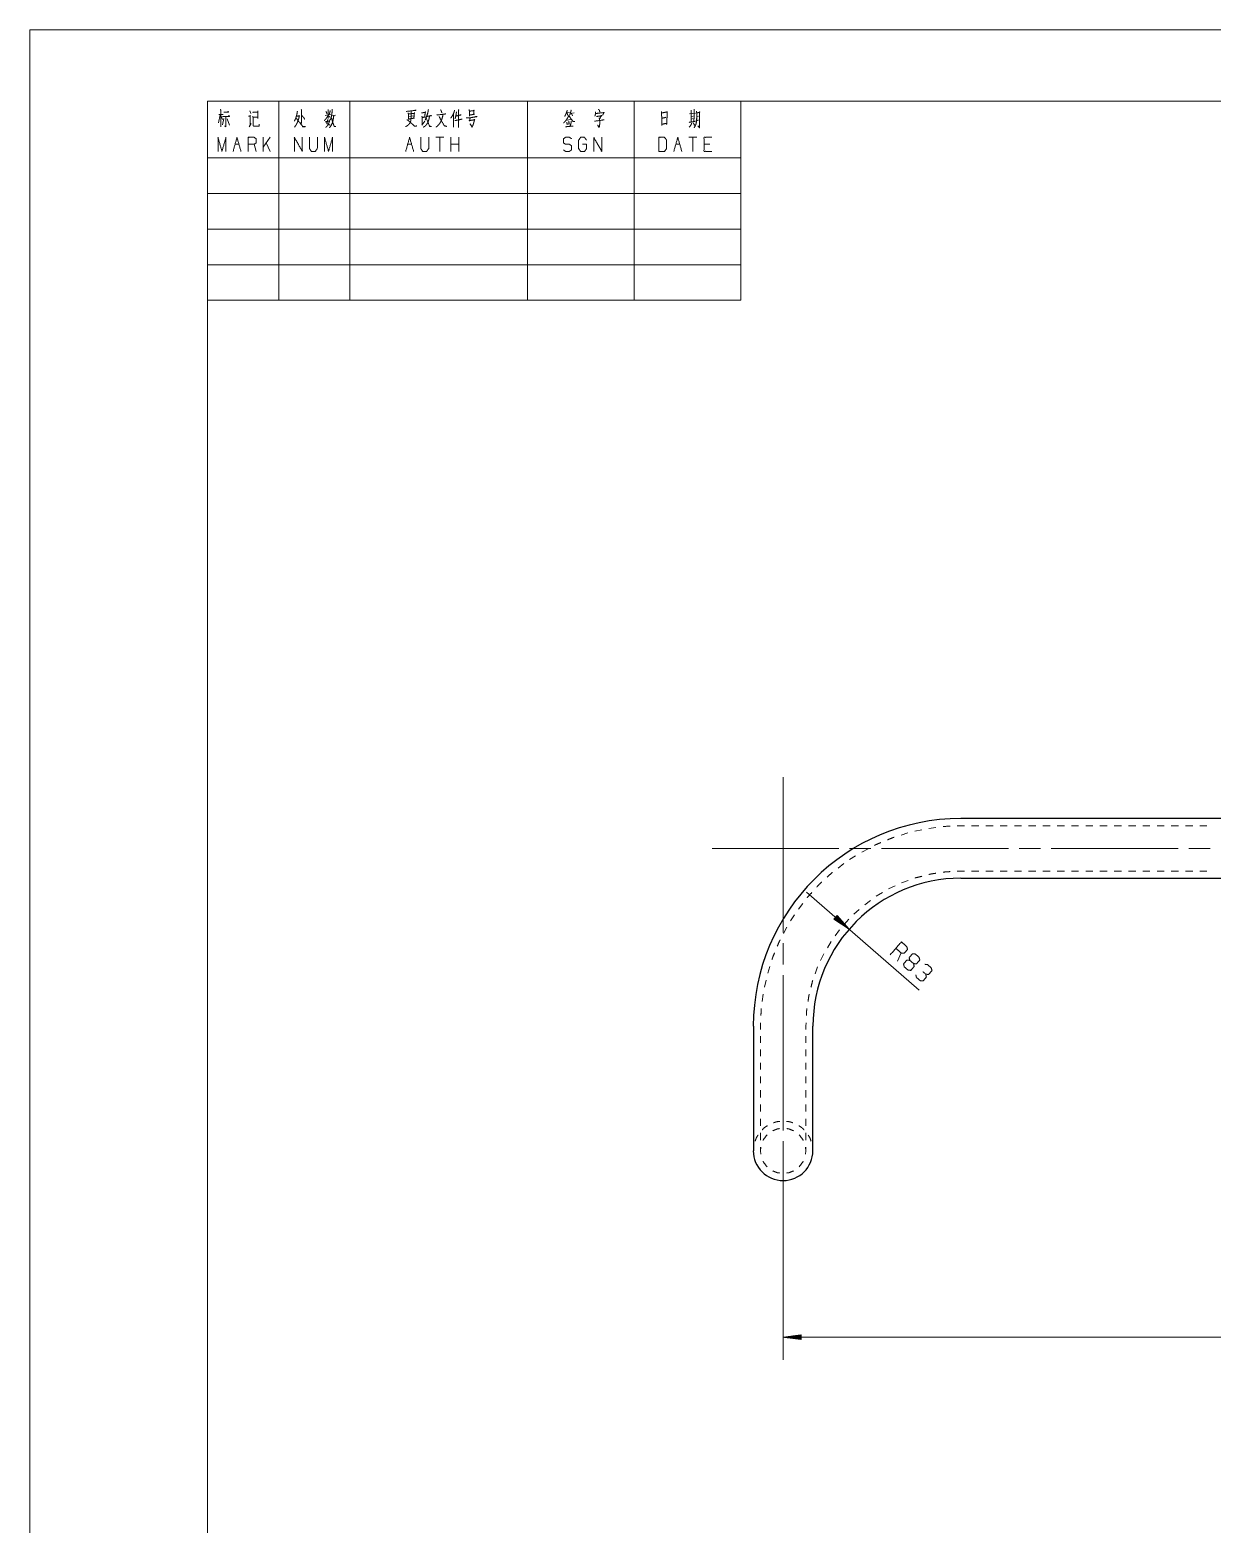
# Model space of a CAD drawing. Header units: millimetres. Extents: x 0 to 594, y 0 to 420.
# Drawn here: x 0 to 166.3, y 210 to 420 of the extents above; entities that cross this region are included whole.
import ezdxf

# ---------------------------------------------------------------- set-up
doc = ezdxf.new("R2010")
doc.units = ezdxf.units.MM
doc.layers.add('101', color=7, linetype='Continuous', true_color=0xffffff)

msp = doc.modelspace()

# ---------------------------------------------------------------- linework, layer by layer
at = {"layer": '101', "color": 133, "linetype": 'Continuous', "lineweight": 18}
for p, q in [((594, 420), (0, 420)), ((0, 420), (0, 0)), ((25, 410), (25, 10)), ((25, 410), (100, 410)), ((584, 410), (25, 410)), ((25, 410), (100, 410)), ((25, 410), (100, 410)), ((25, 410), (25, 382)), ((35, 410), (35, 382)), ((45, 410), (45, 382)), ((70, 410), (70, 382)), ((85, 410), (85, 382)), ((100, 410), (100, 382)), ((25, 402), (100, 402)), ((25, 397), (100, 397)), ((25, 392), (100, 392)), ((25, 387), (100, 387)), ((25, 382), (100, 382))]:
    msp.add_line(p, q, dxfattribs=at)
at = {"layer": '101', "color": 72, "linetype": 'Continuous', "lineweight": 18}
for p, q in [((26.76, 408.05), (26.54, 406.94)), ((26.56, 408.12), (27.17, 408.12)), ((26.88, 407.89), (27.1, 407.41)), ((27.3, 407.54), (27.07, 406.67)), ((27.76, 407.52), (28.07, 406.63)), ((30.93, 408.63), (31.06, 408.24)), ((31.33, 407.83), (31.42, 407.72)), ((41.53, 407.97), (42.32, 408.14)), ((42.44, 407.91), (42.98, 408.03)), ((53.37, 407.85), (53.89, 407.93)), ((75.44, 408.32), (75.87, 408.39)), ((75.54, 408.3), (75.65, 407.99)), ((76.01, 408.26), (76.54, 408.36)), ((76.17, 408.24), (76.3, 407.91)), ((92.76, 408.18), (93.62, 408.3)), ((93.04, 407.83), (93.3, 407.89)), ((93.05, 407.47), (93.28, 407.54)), ((93.8, 407.81), (94.05, 407.87)), ((30.85, 406.38), (31.12, 406.83)), ((55.11, 406.63), (55.56, 407.18)), ((76.03, 407.39), (75.56, 407.31)), ((28.86, 403.92), (29.41, 403.92)), ((31.81, 402.93), (31.53, 403.92)), ((32.82, 402.93), (32.82, 404.9)), ((33.79, 404.9), (32.82, 403.53)), ((33.79, 402.93), (33.23, 404.11)), ((53.13, 403.92), (53.69, 403.92)), ((58.21, 404.9), (57.1, 404.9)), ((57.65, 404.9), (57.65, 402.93)), ((59.22, 402.93), (59.22, 404.9)), ((60.33, 403.92), (59.22, 403.92)), ((60.33, 402.93), (60.33, 404.9)), ((90.84, 403.92), (91.4, 403.92)), ((93.8, 404.9), (92.68, 404.9)), ((93.24, 404.9), (93.24, 402.93)), ((95.64, 403.92), (94.81, 403.92)), ((122.02, 289.14), (122.55, 290.27))]:
    msp.add_line(p, q, dxfattribs=at)
at = {"layer": '101', "color": 151, "linetype": 'Continuous', "lineweight": 18}
for p, q in [((105.93, 314.97), (105.93, 293.13)), ((113.78, 304.97), (95.93, 304.97)), ((118.28, 304.97), (115.28, 304.97)), ((142.13, 304.97), (139.13, 304.97)), ((161.48, 304.97), (143.63, 304.97)), ((165.98, 304.97), (162.98, 304.97)), ((105.93, 291.63), (105.93, 288.63)), ((105.93, 263.8), (105.93, 260.8)), ((105.93, 259.3), (105.93, 237.47))]:
    msp.add_line(p, q, dxfattribs=at)
at = {"layer": '101', "color": 151, "linetype": 'Continuous', "lineweight": 25}
for p, q in [((293.43, 309.15), (130.93, 309.15)), ((130.93, 300.78), (293.43, 300.78)), ((101.75, 279.97), (101.75, 272.47)), ((110.12, 272.47), (110.12, 279.97))]:
    msp.add_line(p, q, dxfattribs=at)
at = {"layer": '101', "color": 53, "linetype": 'Continuous', "lineweight": 13}
for p, q in [((123.48, 307.14), (122.52, 306.84)), ((125.44, 307.59), (124.46, 307.37)), ((127.42, 307.91), (126.43, 307.78)), ((130.93, 308.15), (130.43, 308.13)), ((131.44, 308.15), (130.93, 308.15)), ((133.44, 308.15), (132.44, 308.15)), ((135.45, 308.15), (134.44, 308.15)), ((137.45, 308.15), (136.45, 308.15)), ((139.46, 308.15), (138.46, 308.15)), ((141.47, 308.15), (140.46, 308.15)), ((143.47, 308.15), (142.47, 308.15)), ((145.48, 308.15), (144.48, 308.15)), ((147.48, 308.15), (146.48, 308.15)), ((149.49, 308.15), (148.49, 308.15)), ((151.5, 308.15), (150.49, 308.15)), ((153.5, 308.15), (152.5, 308.15)), ((155.51, 308.15), (154.51, 308.15)), ((157.52, 308.15), (156.51, 308.15)), ((159.52, 308.15), (158.52, 308.15)), ((161.53, 308.15), (160.52, 308.15)), ((163.53, 308.15), (162.53, 308.15)), ((165.54, 308.15), (164.54, 308.15)), ((117.88, 304.92), (116.99, 304.45)), ((114.46, 302.82), (113.66, 302.2)), ((116.13, 303.93), (115.28, 303.39)), ((122.59, 300.12), (123.53, 300.46)), ((130.43, 301.75), (130.93, 301.78)), ((130.93, 301.78), (131.44, 301.78)), ((132.44, 301.78), (133.44, 301.78)), ((134.44, 301.78), (135.45, 301.78)), ((136.45, 301.78), (137.45, 301.78)), ((138.46, 301.78), (139.46, 301.78)), ((140.46, 301.78), (141.47, 301.78)), ((142.47, 301.78), (143.47, 301.78)), ((144.48, 301.78), (145.48, 301.78)), ((146.48, 301.78), (147.48, 301.78)), ((148.49, 301.78), (149.49, 301.78)), ((150.49, 301.78), (151.5, 301.78)), ((152.5, 301.78), (153.5, 301.78)), ((154.51, 301.78), (155.51, 301.78)), ((156.51, 301.78), (157.52, 301.78)), ((158.52, 301.78), (159.52, 301.78)), ((160.52, 301.78), (161.53, 301.78)), ((162.53, 301.78), (163.53, 301.78)), ((164.54, 301.78), (165.54, 301.78)), ((119.03, 298.23), (119.9, 298.75)), ((120.77, 299.26), (121.68, 299.69)), ((108.69, 297.24), (108.08, 296.44)), ((115.88, 295.73), (116.63, 296.4)), ((117.4, 297.05), (118.21, 297.65)), ((107.51, 295.61), (106.97, 294.77)), ((114.5, 294.27), (115.17, 295.02)), ((106.45, 293.91), (105.98, 293.02)), ((113.25, 292.69), (113.85, 293.5)), ((111.21, 289.22), (111.64, 290.13)), ((112.15, 291), (112.67, 291.87)), ((104.06, 288.38), (103.76, 287.42)), ((110.44, 287.36), (110.78, 288.31)), ((103.53, 286.44), (103.31, 285.46)), ((103.12, 284.47), (102.99, 283.47)), ((102.77, 280.47), (102.75, 279.97)), ((102.75, 279.97), (102.75, 279.5)), ((109.12, 279.97), (109.15, 280.47)), ((109.12, 279.5), (109.12, 279.97)), ((102.75, 278.56), (102.75, 277.62)), ((109.12, 277.62), (109.12, 278.56)), ((102.75, 276.68), (102.75, 275.75)), ((109.12, 275.75), (109.12, 276.68)), ((102.75, 274.81), (102.75, 273.87)), ((109.12, 273.87), (109.12, 274.81)), ((102.75, 272.93), (102.75, 272.47)), ((102.75, 272.47), (102.75, 271.97)), ((102.75, 270.97), (102.75, 269.97)), ((109.12, 272.47), (109.12, 272.93)), ((109.12, 271.97), (109.12, 272.47)), ((109.12, 269.97), (109.12, 270.97)), ((102.75, 266.97), (102.75, 265.97)), ((109.12, 265.97), (109.12, 266.97)), ((101.75, 262.47), (101.8, 262.93)), ((102.75, 262.47), (102.81, 262.96)), ((109.06, 262.96), (109.12, 262.47)), ((110.07, 262.93), (110.12, 262.47)), ((102.81, 261.97), (102.75, 262.47)), ((109.12, 262.47), (109.06, 261.97))]:
    msp.add_line(p, q, dxfattribs=at)
at = {"layer": '101', "color": 22, "linetype": 'Continuous', "lineweight": 18}
for p, q in [((109.22, 298.8), (125.07, 285.05)), ((113.51, 295.52), (113.07, 295.01)), ((113.07, 295.01), (115.21, 293.6)), ((113.08, 295.02), (113.1, 295)), ((113.08, 295.02), (113.1, 295)), ((113.11, 295.06), (113.43, 294.78)), ((113.14, 295.09), (113.75, 294.57)), ((113.18, 295.13), (114.08, 294.35)), ((113.21, 295.17), (114.4, 294.14)), ((113.24, 295.21), (114.72, 293.92)), ((113.28, 295.25), (115.05, 293.71)), ((113.31, 295.29), (115.08, 293.75)), ((113.34, 295.32), (114.82, 294.04)), ((113.38, 295.36), (114.57, 294.33)), ((113.41, 295.4), (114.31, 294.62)), ((113.44, 295.44), (114.05, 294.91)), ((113.48, 295.48), (113.79, 295.2)), ((115.21, 293.6), (113.51, 295.52)), ((113.51, 295.52), (113.53, 295.5)), ((113.51, 295.52), (113.53, 295.5)), ((105.93, 262.47), (105.93, 233.09)), ((108.47, 236.6), (105.93, 236.26)), ((105.93, 236.26), (318.43, 236.26)), ((105.93, 236.26), (108.47, 235.93)), ((108.47, 236.29), (106.13, 236.29)), ((108.47, 236.24), (106.13, 236.24)), ((108.47, 236.34), (106.51, 236.34)), ((108.47, 236.19), (106.51, 236.19)), ((108.47, 236.39), (106.9, 236.39)), ((108.47, 236.14), (106.9, 236.14)), ((108.47, 236.44), (107.28, 236.44)), ((108.47, 236.09), (107.28, 236.09)), ((108.47, 236.49), (107.67, 236.49)), ((108.47, 236.04), (107.67, 236.04)), ((108.47, 236.54), (108.06, 236.54)), ((108.47, 235.98), (108.06, 235.98)), ((108.47, 236.59), (108.44, 236.59)), ((108.47, 236.59), (108.44, 236.59)), ((108.47, 235.93), (108.44, 235.93)), ((108.47, 235.93), (108.44, 235.93)), ((108.47, 235.93), (108.47, 236.6))]:
    msp.add_line(p, q, dxfattribs=at)
at = {"layer": '101', "color": 151, "linetype": 'Continuous', "lineweight": 25}
for centre, radius, start, end in [((130.93, 279.97), 29.19, 90, 180), ((130.93, 279.97), 20.81, 90, 180), ((105.93, 262.47), 4.19, 180, 0)]:
    msp.add_arc(centre, radius, start, end, dxfattribs=at)
at = {"layer": '101', "color": 72, "linetype": 'Continuous', "lineweight": 18}
for points, knots in [([(26.76, 408.82), (26.87, 408.7), (26.87, 406.36)], [0, 0, 0.064406, 1, 1]), ([(27.11, 407.83), (28.07, 407.83), (28.01, 407.99), (27.93, 407.85)], [0, 0, 0.737845, 0.874091, 1, 1]), ([(27.29, 408.45), (27.92, 408.45), (27.88, 408.57), (27.83, 408.49)], [0, 0, 0.736242, 0.890347, 1, 1]), ([(27.55, 407.83), (27.55, 406.4), (27.39, 406.48)], [0, 0, 0.88751, 1, 1]), ([(30.74, 407.89), (30.99, 407.89), (30.99, 408.01), (30.99, 406.56)], [0, 0, 0.136549, 0.20471, 1, 1]), ([(31.47, 408.45), (31.4, 408.39), (31.34, 408.45), (32.07, 408.45), (32.07, 408.63), (32.07, 407.54), (32.07, 407.72), (31.42, 407.72), (31.42, 406.58), (31.43, 406.5), (31.55, 406.46), (32.24, 406.46), (32.24, 406.77)], [0, 0, 0.017817, 0.03366, 0.169508, 0.204092, 0.407771, 0.442362, 0.564626, 0.775988, 0.791599, 0.814655, 0.942353, 1, 1]), ([(37.62, 408.59), (37.61, 408.47), (37.54, 408.05), (37.45, 407.76), (37.38, 407.56), (37.29, 407.35), (37.2, 407.18)], [0, 0, 0.084511, 0.368539, 0.57312, 0.721448, 0.873357, 1, 1]), ([(37.48, 407.85), (37.95, 407.93), (37.9, 407.97), (37.87, 407.79), (37.81, 407.52), (37.76, 407.35), (37.67, 407.12), (37.6, 406.94), (37.48, 406.73), (37.39, 406.56), (37.21, 406.32)], [0, 0, 0.202443, 0.228126, 0.308395, 0.425619, 0.500391, 0.604278, 0.689473, 0.790704, 0.870498, 1, 1]), ([(37.48, 407.56), (38.41, 406.38), (38.75, 406.4), (38.74, 406.4), (38.43, 406.42), (38.27, 406.56)], [0, 0, 0.63218, 0.773701, 0.779843, 0.909107, 1, 1]), ([(38.17, 408.8), (38.21, 408.7), (38.2, 408.59), (38.18, 406.87), (38.17, 406.98), (38.2, 407.21)], [0, 0, 0.049552, 0.095607, 0.852773, 0.898827, 1, 1]), ([(38.3, 407.91), (38.33, 407.89), (38.59, 407.56), (38.66, 407.43)], [0, 0, 0.059406, 0.761029, 1, 1]), ([(41.94, 407.99), (41.81, 407.76), (41.68, 407.56), (41.55, 407.39), (41.41, 407.25)], [0, 0, 0.287235, 0.555132, 0.786183, 1, 1]), ([(41.62, 408.55), (41.75, 408.32), (41.78, 408.18)], [0, 0, 0.640221, 1, 1]), ([(41.91, 407.41), (41.75, 406.83), (41.85, 406.79), (41.97, 406.75), (42.09, 406.69), (42.23, 406.61)], [0, 0, 0.529109, 0.626293, 0.735528, 0.852096, 1, 1]), ([(41.93, 408.82), (41.96, 408.68), (41.96, 407.54), (41.93, 407.68), (41.96, 407.81)], [0, 0, 0.094651, 0.82363, 0.91828, 1, 1]), ([(41.96, 407.95), (42.13, 407.83), (42.22, 407.72)], [0, 0, 0.613168, 1, 1]), ([(42.22, 408.68), (42.22, 408.57), (42.1, 408.1)], [0, 0, 0.174336, 1, 1]), ([(42.73, 407.91), (42.69, 407.56), (42.64, 407.31), (42.6, 407.1), (42.54, 406.92), (42.42, 406.67), (42.32, 406.48), (42.2, 406.32), (42.12, 406.23)], [0, 0, 0.194372, 0.33262, 0.448622, 0.555648, 0.706152, 0.822696, 0.933862, 1, 1]), ([(42.53, 408.86), (42.53, 408.74), (42.51, 408.51), (42.47, 408.22), (42.42, 407.91), (42.37, 407.66), (42.29, 407.43), (42.28, 407.37)], [0, 0, 0.081852, 0.232243, 0.425429, 0.632123, 0.800313, 0.957953, 1, 1]), ([(42.41, 407.64), (42.44, 407.6), (42.58, 407.02), (42.69, 406.75), (42.79, 406.46), (42.82, 406.4), (43.04, 406.42), (42.82, 406.44), (42.75, 406.56)], [0, 0, 0.026711, 0.341735, 0.493488, 0.655468, 0.691644, 0.807842, 0.92404, 1, 1]), ([(53.63, 408.59), (53.61, 407.93), (53.6, 407.6), (53.59, 407.41), (53.57, 407.31), (53.56, 407.18), (53.51, 407.06), (53.47, 406.96), (53.34, 406.77), (53.19, 406.61), (53.09, 406.54), (52.88, 406.42), (52.84, 406.4)], [0, 0, 0.263781, 0.39576, 0.470168, 0.511774, 0.561574, 0.614015, 0.658781, 0.749609, 0.837597, 0.885288, 0.980674, 1, 1]), ([(52.96, 408.57), (53.01, 408.53), (53.04, 408.55), (54.3, 408.7), (54.26, 408.72), (54.11, 408.68)], [0, 0, 0.045515, 0.068267, 0.872618, 0.903439, 1, 1]), ([(53.19, 408.34), (53.23, 408.16), (53.23, 407.41), (53.22, 407.45), (54.08, 407.6), (54, 407.6), (54.08, 408.39), (54.11, 408.32), (54.07, 408.28), (53.23, 408.18)], [0, 0, 0.051657, 0.252797, 0.264655, 0.500968, 0.524668, 0.738296, 0.756835, 0.773119, 1, 1]), ([(55.08, 408.32), (55.66, 408.43), (55.6, 408.49), (55.53, 407.76), (55.6, 407.76), (55.17, 407.68), (55.14, 407.87), (55.17, 407.64), (55.15, 406.71)], [0, 0, 0.181367, 0.207402, 0.429562, 0.451886, 0.588195, 0.645737, 0.715778, 1, 1]), ([(56.18, 407.87), (56.18, 407.74), (56.12, 407.41), (56.06, 407.23), (56, 407.06), (55.93, 406.92), (55.84, 406.77), (55.74, 406.63), (55.5, 406.42), (55.33, 406.34)], [0, 0, 0.067224, 0.249297, 0.354995, 0.450078, 0.537949, 0.629663, 0.725721, 0.894897, 1, 1]), ([(56.04, 408.8), (56.01, 408.55), (55.93, 408.22), (55.81, 407.87), (55.72, 407.64), (55.66, 407.47), (55.6, 407.33)], [0, 0, 0.162468, 0.38501, 0.62589, 0.784405, 0.898495, 1, 1]), ([(55.74, 407.56), (55.78, 407.54), (56.23, 406.42), (56.51, 406.4), (56.25, 406.46), (56.18, 406.58)], [0, 0, 0.024913, 0.64401, 0.787109, 0.926007, 1, 1]), ([(55.81, 407.83), (56.47, 407.95), (56.39, 407.97), (56.28, 407.93)], [0, 0, 0.769974, 0.857334, 1, 1]), ([(58.08, 408.07), (58.08, 407.95), (58, 407.66), (57.93, 407.43), (57.84, 407.18), (57.71, 406.98), (57.7, 406.94), (57.61, 406.83), (57.51, 406.69), (57.37, 406.56), (57.26, 406.44), (57.13, 406.34)], [0, 0, 0.060656, 0.206644, 0.323462, 0.452151, 0.571984, 0.593423, 0.659723, 0.746397, 0.834814, 0.918176, 1, 1]), ([(57.21, 408.03), (58.49, 408.18), (58.4, 408.2), (58.31, 408.16)], [0, 0, 0.872483, 0.933909, 1, 1]), ([(57.54, 407.81), (57.59, 407.76), (58.3, 406.5), (58.62, 406.44), (58.31, 406.52), (58.21, 406.65)], [0, 0, 0.03086, 0.652651, 0.793753, 0.930721, 1, 1]), ([(57.76, 408.78), (57.86, 408.59), (57.9, 408.47), (57.93, 408.34)], [0, 0, 0.450463, 0.729648, 1, 1]), ([(59.74, 408.74), (59.67, 408.47), (59.57, 408.22), (59.45, 407.99), (59.34, 407.81), (59.19, 407.6)], [0, 0, 0.218379, 0.42875, 0.629232, 0.801507, 1, 1]), ([(59.57, 408.16), (59.58, 406.92), (59.58, 406.32), (59.57, 406.44), (59.58, 406.67)], [0, 0, 0.565701, 0.839109, 0.896079, 1, 1]), ([(59.76, 407.25), (60.8, 407.45), (60.73, 407.47), (60.59, 407.41)], [0, 0, 0.826987, 0.886337, 1, 1]), ([(59.99, 408.47), (59.95, 408.14), (59.89, 407.85), (59.83, 407.64), (59.79, 407.52)], [0, 0, 0.342096, 0.644844, 0.865119, 1, 1]), ([(59.99, 407.89), (60.67, 408.07), (60.59, 408.07), (60.48, 408.01)], [0, 0, 0.772504, 0.853435, 1, 1]), ([(60.27, 408.82), (60.32, 408.74), (60.29, 408.78), (60.3, 406.29), (60.29, 406.48), (60.3, 406.79)], [0, 0, 0.029981, 0.046195, 0.84079, 0.900562, 1, 1]), ([(61.37, 407.62), (61.56, 407.62), (61.94, 407.66), (62.88, 407.81), (62.77, 407.83), (62.63, 407.79)], [0, 0, 0.107041, 0.322391, 0.855633, 0.914432, 1, 1]), ([(61.76, 408.82), (61.82, 408.57), (61.82, 407.85), (61.82, 408.03), (62.53, 408.14), (62.41, 408.14), (62.44, 408.65), (62.45, 408.74), (62.48, 408.68), (62.38, 408.65), (61.82, 408.57)], [0, 0, 0.076621, 0.294125, 0.350049, 0.563216, 0.598365, 0.753974, 0.779219, 0.799828, 0.831204, 1, 1]), ([(61.93, 407.66), (61.82, 407.16), (61.79, 407.25), (62.57, 407.37), (62.53, 407.45), (62.53, 407.37), (62.44, 407.02), (62.38, 406.79), (62.31, 406.61), (62.25, 406.46), (62.2, 406.36), (62.17, 406.34), (61.91, 406.81), (62.19, 406.38)], [0, 0, 0.136367, 0.159969, 0.37115, 0.396347, 0.418609, 0.516112, 0.579319, 0.633135, 0.675148, 0.705367, 0.715007, 0.861282, 1, 1]), ([(75.84, 408.05), (75.82, 407.95), (75.59, 407.58), (75.57, 407.54), (75.46, 407.35), (75.25, 407.12), (75.05, 406.92)], [0, 0, 0.074324, 0.3873, 0.418544, 0.575019, 0.792866, 1, 1]), ([(75.56, 408.74), (75.54, 408.59), (75.43, 408.28), (75.32, 408.03), (75.21, 407.83)], [0, 0, 0.148004, 0.485247, 0.758325, 1, 1]), ([(75.81, 407.91), (76.39, 407.12), (76.63, 407.12), (76.39, 407.14), (76.28, 407.29)], [0, 0, 0.599326, 0.74245, 0.886132, 1, 1]), ([(76.1, 408.74), (76.11, 408.63), (75.94, 408.05)], [0, 0, 0.147214, 1, 1]), ([(79.54, 408.49), (79.54, 408.26), (79.52, 408.1), (79.49, 407.97), (79.46, 407.87)], [0, 0, 0.361961, 0.626178, 0.82906, 1, 1]), ([(79.54, 408.24), (80.77, 408.39), (80.75, 408.43), (80.56, 408.01)], [0, 0, 0.712489, 0.737753, 1, 1]), ([(79.68, 407.83), (80.45, 407.93), (80.4, 407.99), (80.11, 407.47)], [0, 0, 0.533862, 0.586724, 1, 1]), ([(80.06, 407.62), (80.09, 407.52), (80.12, 407.39), (80.14, 407.18), (80.14, 406.75), (80.12, 406.61), (80.09, 406.4), (80.05, 406.27), (79.83, 406.63), (80.06, 406.32)], [0, 0, 0.049614, 0.1085, 0.204239, 0.404797, 0.47199, 0.568442, 0.629214, 0.820569, 1, 1]), ([(79.98, 408.84), (80.08, 408.72), (80.12, 408.61), (80.15, 408.45)], [0, 0, 0.364582, 0.619227, 1, 1]), ([(88.81, 408.55), (88.84, 408.34), (88.85, 407.89), (88.87, 407.41), (88.87, 407.02), (88.87, 406.58), (88.87, 406.73), (89.44, 406.85), (89.55, 406.71), (89.58, 406.89), (89.58, 407.14), (89.6, 407.62), (89.61, 408.12), (89.61, 408.53), (89.63, 408.47), (88.85, 408.32)], [0, 0, 0.037589, 0.11951, 0.205161, 0.275875, 0.354037, 0.380091, 0.485119, 0.518615, 0.552521, 0.597188, 0.682831, 0.772197, 0.846642, 0.85812, 1, 1]), ([(88.87, 407.58), (89.44, 407.7), (89.38, 407.72), (89.25, 407.64)], [0, 0, 0.728515, 0.80596, 1, 1]), ([(92.99, 408.74), (93.02, 408.61), (93.02, 407.06)], [0, 0, 0.075966, 1, 1]), ([(93.4, 408.86), (93.43, 408.74), (93.39, 407.12)], [0, 0, 0.07321, 1, 1]), ([(93.74, 408.57), (93.78, 408.34), (93.78, 407.89), (93.77, 407.39), (93.74, 407.08), (93.67, 406.75), (93.58, 406.54), (93.42, 406.23)], [0, 0, 0.096226, 0.28518, 0.49143, 0.620829, 0.761583, 0.854883, 1, 1]), ([(93.78, 408.32), (94.22, 408.43), (94.18, 408.49), (94.18, 407.81), (94.19, 406.87), (94.18, 406.52), (94.16, 406.32), (94.15, 406.25), (93.93, 406.52), (94.13, 406.34)], [0, 0, 0.13308, 0.155516, 0.357036, 0.631879, 0.735784, 0.797016, 0.815837, 0.918298, 1, 1]), ([(41.53, 407.06), (42.16, 407.21), (42.17, 407.39), (42.17, 407.31), (42.1, 407.06), (42, 406.79), (41.9, 406.58), (41.78, 406.46), (41.68, 406.34), (41.6, 406.27)], [0, 0, 0.304476, 0.392578, 0.431601, 0.553705, 0.689463, 0.798358, 0.878846, 0.954751, 1, 1]), ([(53.01, 407.35), (53.09, 407.35), (53.37, 407.12), (53.6, 406.92), (53.82, 406.73), (54.1, 406.46), (54.42, 406.5), (54.11, 406.46), (54.01, 406.54)], [0, 0, 0.033469, 0.197844, 0.340784, 0.472463, 0.64945, 0.79792, 0.939754, 1, 1]), ([(75.31, 406.38), (76.42, 406.48), (76.35, 406.48), (76.19, 406.46)], [0, 0, 0.825892, 0.879993, 1, 1]), ([(75.5, 407.02), (75.57, 406.75), (75.57, 406.63), (75.56, 406.79)], [0, 0, 0.489861, 0.707985, 1, 1]), ([(75.78, 407.18), (75.84, 406.87), (75.81, 406.71), (75.81, 406.94)], [0, 0, 0.443846, 0.68011, 1, 1]), ([(76.14, 407.16), (76.14, 407.02), (75.97, 406.44)], [0, 0, 0.193066, 1, 1]), ([(79.39, 407.16), (80.77, 407.35), (80.68, 407.37), (80.47, 407.31)], [0, 0, 0.820207, 0.87351, 1, 1]), ([(92.71, 407), (93.62, 407.16), (93.58, 407.18), (93.52, 407.12)], [0, 0, 0.873261, 0.919205, 1, 1]), ([(93.05, 406.87), (93.04, 406.77), (92.92, 406.56), (92.82, 406.42), (92.71, 406.32)], [0, 0, 0.157105, 0.514468, 0.781135, 1, 1]), ([(93.28, 406.94), (93.45, 406.69), (93.45, 406.58), (93.39, 406.77)], [0, 0, 0.497711, 0.671692, 1, 1]), ([(93.77, 407.27), (93.8, 407.27), (94.03, 407.33)], [0, 0, 0.107795, 1, 1]), ([(26.46, 402.93), (26.46, 404.9), (27.01, 402.93), (27.57, 404.9), (27.57, 402.93)], [0, 0, 0.245192, 0.5, 0.754808, 1, 1]), ([(30.7, 402.93), (30.7, 404.9), (31.53, 404.9), (31.81, 404.71), (31.81, 404.11), (31.53, 403.92), (30.7, 403.92)], [0, 0, 0.400953, 0.571036, 0.639282, 0.761671, 0.829917, 1, 1]), ([(37.2, 402.93), (37.2, 404.9), (38.31, 402.93), (38.31, 404.9)], [0, 0, 0.317574, 0.682426, 1, 1]), ([(39.32, 404.9), (39.32, 403.32), (39.59, 402.93), (40.14, 402.93), (40.43, 403.32), (40.43, 404.9)], [0, 0, 0.337148, 0.438599, 0.557781, 0.662852, 1, 1]), ([(41.44, 402.93), (41.44, 404.9), (42, 402.93), (42.56, 404.9), (42.56, 402.93)], [0, 0, 0.245192, 0.5, 0.754808, 1, 1]), ([(54.98, 404.9), (54.98, 403.32), (55.24, 402.93), (55.79, 402.93), (56.09, 403.32), (56.09, 404.9)], [0, 0, 0.337148, 0.438599, 0.557781, 0.662852, 1, 1]), ([(75.05, 403.12), (75.32, 402.93), (75.89, 402.93), (76.17, 403.14), (76.17, 403.72), (75.89, 403.92), (75.34, 403.92), (75.05, 404.11), (75.05, 404.71), (75.34, 404.9), (75.89, 404.9), (76.17, 404.71)], [0, 0, 0.068034, 0.184053, 0.254517, 0.372333, 0.442796, 0.555841, 0.62637, 0.748388, 0.818918, 0.931962, 1, 1]), ([(77.74, 403.92), (78.29, 403.92), (78.29, 403.32), (78.02, 402.93), (77.45, 402.93), (77.17, 403.32), (77.17, 404.5), (77.46, 404.9), (78, 404.9), (78.28, 404.5)], [0, 0, 0.103295, 0.21479, 0.304259, 0.410272, 0.49974, 0.718891, 0.809955, 0.910532, 1, 1]), ([(79.3, 402.93), (79.3, 404.9), (80.42, 402.93), (80.42, 404.9)], [0, 0, 0.317574, 0.682426, 1, 1]), ([(88.44, 402.93), (89.26, 402.93), (89.55, 403.32), (89.55, 404.5), (89.26, 404.9), (88.44, 404.9), (88.44, 402.93)], [0, 0, 0.142135, 0.227163, 0.431787, 0.516815, 0.65895, 1, 1]), ([(90.56, 402.93), (91.12, 404.9), (91.68, 402.93)], [0, 0, 0.5, 1, 1]), ([(95.92, 402.93), (94.81, 402.93), (94.81, 404.9), (95.92, 404.9)], [0, 0, 0.265389, 0.734611, 1, 1])]:
    msp.add_open_spline(points, degree=1, knots=knots, dxfattribs=at)
for points in [[(28.58, 402.93), (29.13, 404.9), (29.69, 402.93)], [(52.85, 402.93), (53.41, 404.9), (53.97, 402.93)], [(121, 290.02), (122.56, 291.82)], [(122.55, 290.27), (121.79, 290.93)], [(122.95, 290.22), (122.55, 290.27)], [(122.56, 291.82), (123.32, 291.16)], [(123.43, 290.77), (122.95, 290.22)], [(123.32, 291.16), (123.43, 290.77)], [(123.66, 289.61), (124.13, 290.16)], [(124.13, 290.16), (124.52, 290.12)], [(124.52, 290.12), (125.04, 289.67)], [(123.33, 289.26), (122.87, 288.73)], [(122.87, 288.73), (122.96, 288.32)], [(122.96, 288.32), (123.49, 287.87)], [(123.75, 289.23), (123.33, 289.26)], [(123.49, 287.87), (123.89, 287.82)], [(123.75, 289.23), (123.66, 289.61)], [(124.27, 288.78), (123.75, 289.23)], [(123.89, 287.82), (124.36, 288.37)], [(124.67, 288.73), (124.27, 288.78)], [(124.36, 288.37), (124.27, 288.78)], [(125.15, 289.28), (124.67, 288.73)], [(125.04, 289.67), (125.15, 289.28)], [(126.24, 288.63), (125.84, 288.68)], [(126.76, 288.18), (126.24, 288.63)], [(126.39, 287.24), (126.87, 287.79)], [(126.87, 287.79), (126.76, 288.18)], [(124.59, 287.21), (124.68, 286.83)], [(124.68, 286.83), (125.2, 286.38)], [(125.2, 286.38), (125.61, 286.33)], [(125.99, 287.29), (125.6, 287.62)], [(125.61, 286.33), (126.08, 286.88)], [(126.08, 286.88), (125.99, 287.29)], [(125.99, 287.29), (126.39, 287.24)]]:
    msp.add_open_spline(points, degree=1, dxfattribs=at)
at = {"layer": '101', "color": 53, "linetype": 'Continuous', "lineweight": 13}
for points in [[(128.48, 308.05), (128.42, 308.04)], [(129.43, 308.09), (128.48, 308.05)], [(119.02, 305.51), (118.77, 305.38)], [(119.69, 305.79), (119.02, 305.51)], [(121.29, 306.45), (120.62, 306.17)], [(121.56, 306.54), (121.29, 306.45)], [(112.82, 301.56), (112.11, 300.92)], [(112.86, 301.59), (112.82, 301.56)], [(124.48, 300.8), (124.6, 300.84)], [(124.6, 300.84), (125.46, 301.05)], [(126.43, 301.3), (126.68, 301.36)], [(126.68, 301.36), (127.43, 301.47)], [(128.42, 301.62), (128.8, 301.67)], [(128.8, 301.67), (129.42, 301.7)], [(109.98, 298.78), (109.34, 298.08)], [(111, 299.9), (110.66, 299.53)], [(111.37, 300.24), (111, 299.9)], [(109.34, 298.08), (109.31, 298.04)], [(105.52, 292.13), (105.39, 291.88)], [(104.72, 290.28), (104.45, 289.61)], [(105.39, 291.88), (105.11, 291.21)], [(104.45, 289.61), (104.36, 289.34)], [(109.85, 285.44), (110.06, 286.3)], [(110.06, 286.3), (110.1, 286.42)], [(109.43, 283.47), (109.54, 284.22)], [(109.54, 284.22), (109.6, 284.47)], [(102.85, 282.42), (102.81, 281.47)], [(102.86, 282.48), (102.85, 282.42)], [(109.2, 281.47), (109.23, 282.1)], [(109.23, 282.1), (109.28, 282.48)], [(102.75, 268.97), (102.75, 267.97)], [(109.12, 267.97), (109.12, 268.97)], [(102.16, 264.28), (102.41, 264.68)], [(102.99, 265.41), (103.32, 265.74)], [(103.17, 264.06), (103.68, 264.72)], [(103.32, 265.74), (103.72, 265.99)], [(104.49, 265.29), (105.11, 265.54)], [(104.56, 266.39), (105, 266.55)], [(105, 266.55), (105.47, 266.6)], [(105.11, 265.54), (105.44, 265.59)], [(106.4, 266.6), (106.87, 266.55)], [(106.43, 265.59), (106.76, 265.54)], [(106.76, 265.54), (107.37, 265.29)], [(106.87, 266.55), (107.31, 266.39)], [(108.15, 265.99), (108.54, 265.74)], [(108.19, 264.72), (108.69, 264.06)], [(108.54, 265.74), (108.88, 265.41)], [(109.46, 264.68), (109.71, 264.28)], [(102.01, 263.84), (102.16, 264.28)], [(103.11, 263.91), (103.17, 264.06)], [(108.69, 264.06), (108.76, 263.91)], [(109.71, 264.28), (109.86, 263.84)], [(103.17, 260.87), (103.11, 261.03)], [(103.68, 260.21), (103.17, 260.87)], [(108.69, 260.87), (108.19, 260.21)], [(108.76, 261.03), (108.69, 260.87)], [(105.11, 259.39), (104.49, 259.64)], [(105.44, 259.34), (105.11, 259.39)], [(106.76, 259.39), (106.43, 259.34)], [(107.37, 259.64), (106.76, 259.39)]]:
    msp.add_open_spline(points, degree=1, dxfattribs=at)
at = {"layer": '101', "color": 151, "linetype": 'Continuous', "lineweight": 18}
msp.add_open_spline([(137.63, 304.97), (119.78, 304.97)], degree=1, dxfattribs=at)
msp.add_open_spline([(105.93, 287.13), (105.93, 279.97), (105.93, 272.47), (105.93, 265.3)], degree=1, knots=[0, 0, 0.328245, 0.671755, 1, 1], dxfattribs=at)
at = {"layer": '101', "color": 151, "linetype": 'Continuous', "lineweight": 25}
for points, knots in [([(101.75, 272.47), (101.75, 269.65), (101.75, 267.06), (101.75, 264.91), (101.75, 263.37), (101.75, 262.57), (101.75, 262.47)], [0, 0, 0.281733, 0.54064, 0.755748, 0.909632, 0.989822, 1, 1]), ([(110.12, 262.47), (110.12, 262.87), (110.12, 263.37), (110.12, 264.91), (110.12, 265.92), (110.12, 268.31), (110.12, 271.04), (110.12, 272.47)], [0, 0, 0.040508, 0.090368, 0.244252, 0.34514, 0.584584, 0.857685, 1, 1])]:
    msp.add_open_spline(points, degree=1, knots=knots, dxfattribs=at)
at = {"layer": '101', "color": 53, "linetype": 'Continuous', "lineweight": 13}
for points, knots in [([(102.75, 264.97), (102.75, 264.05), (102.75, 263.97)], [0, 0, 0.912522, 1, 1]), ([(109.12, 263.97), (109.12, 264.05), (109.12, 264.97)], [0, 0, 0.087478, 1, 1]), ([(102.75, 262.97), (102.75, 262.87), (102.75, 262.47)], [0, 0, 0.189838, 1, 1]), ([(109.12, 262.47), (109.12, 262.87), (109.12, 262.97)], [0, 0, 0.810162, 1, 1])]:
    msp.add_open_spline(points, degree=1, knots=knots, dxfattribs=at)

doc.saveas('drawing.dxf')
